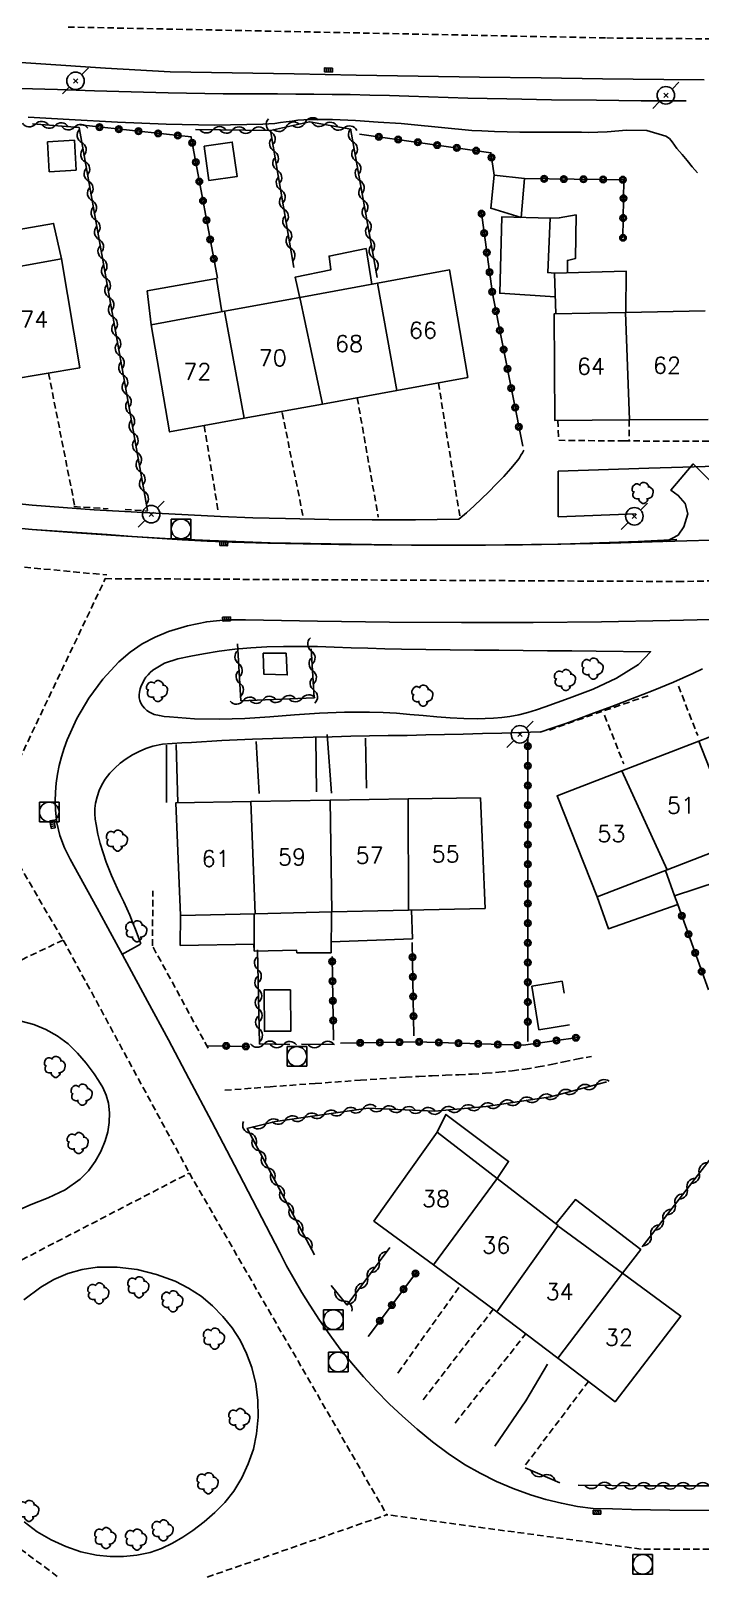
# Model space of a CAD drawing. Header units: millimetres. Extents: x 149000 to 150002, y 151999 to 153000.
# Drawn here: x 149571.6 to 149622.7, y 152000 to 152117.8 of the extents above; entities that cross this region are included whole.
import ezdxf
from ezdxf.enums import TextEntityAlignment as Align

# ---------------------------------------------------------------- set-up
doc = ezdxf.new("R2010")
doc.units = ezdxf.units.MM
doc.linetypes.add('DASHED', pattern=[0.75, 0.5, -0.25])
doc.layers.get('0').update_dxf_attribs({"linetype": 'CONTINUOUS'})
for name, color, linetype in [('W0001', 6, 'DASHED'), ('W0006', 2, 'CONTINUOUS'), ('W0008', 7, 'CONTINUOUS'), ('W0014', 7, 'CONTINUOUS'), ('W0017', 7, 'CONTINUOUS'), ('W0070', 7, 'DASHED'), ('w0101', 7, 'CONTINUOUS'), ('W0104', 1, 'CONTINUOUS'), ('W0112', 1, 'DASHED'), ('w0211', 2, 'CONTINUOUS'), ('w0300', 7, 'CONTINUOUS'), ('W0310', 3, 'CONTINUOUS'), ('w0323', 7, 'CONTINUOUS'), ('W0401', 7, 'CONTINUOUS'), ('W0420', 7, 'CONTINUOUS'), ('W0473', 7, 'CONTINUOUS'), ('W0991', 7, 'CONTINUOUS'), ('W1102', 7, 'CONTINUOUS')]:
    doc.layers.add(name, color=color, linetype=linetype)
doc.styles.get("Standard").update_dxf_attribs({"font": 'romans.shx', "width": 0.85})

# ---------------------------------------------------------------- blocks, each defined once
blk = doc.blocks.new('T401')
for p, q in [((-0.3, 0.3), (0, 0.3)), ((-0.3, -0.25), (-0.3, 0.3)), ((-0.3, 0.15), (0, 0.15)), ((-0.3, 0), (0, 0)), ((0, 0.3), (0, -0.25)), ((-0.3, -0.15), (0, -0.15)), ((-0.3, -0.25), (-0.3, -0.3)), ((-0.3, -0.3), (0, -0.3)), ((0, -0.3), (0, -0.25))]:
    blk.add_line(p, q)
blk = doc.blocks.new('T420')
for p, q in [((0.75, 0.75), (-0.75, 0.75)), ((-0.75, 0.75), (-0.75, -0.75)), ((0.75, 0.75), (0.75, -0.75)), ((0.75, -0.75), (-0.75, -0.75))]:
    blk.add_line(p, q)
blk.add_ellipse((0, 0), major_axis=(-0.53, 0.53), ratio=1, start_param=3.926991, end_param=10.210176)
blk = doc.blocks.new('T300')
for p, q in [((-0.8, 0.51), (-0.86, 0.34)), ((-0.86, 0.34), (-0.86, 0.17)), ((-0.86, 0.17), (-0.74, 0.06)), ((-0.69, 0.63), (-0.8, 0.51)), ((-0.8, -0.06), (-0.74, 0.06)), ((-0.74, 0.06), (-0.69, 0.11)), ((-0.57, 0.69), (-0.69, 0.63)), ((-0.46, 0.69), (-0.57, 0.69)), ((-0.29, 0.63), (-0.46, 0.69)), ((-0.29, 0.63), (-0.17, 0.74)), ((-0.23, 0.57), (-0.29, 0.63)), ((-0.17, 0.74), (-0.06, 0.8)), ((-0.06, 0.8), (0.06, 0.8)), ((0.06, 0.8), (0.23, 0.74)), ((0.23, 0.74), (0.34, 0.63)), ((0.34, 0.63), (0.4, 0.51)), ((0.46, 0.46), (0.34, 0.46)), ((0.4, 0.51), (0.4, 0.46)), ((0.57, 0.4), (0.46, 0.46)), ((0.57, 0.4), (0.69, 0.29)), ((0.69, 0.29), (0.74, 0.17)), ((0.74, 0.06), (0.69, -0.17)), ((0.74, 0.17), (0.74, 0.06)), ((-0.8, -0.17), (-0.8, -0.06)), ((-0.8, -0.23), (-0.8, -0.17)), ((-0.74, -0.34), (-0.8, -0.23)), ((-0.69, -0.4), (-0.74, -0.34)), ((-0.51, -0.46), (-0.69, -0.4)), ((-0.4, -0.46), (-0.51, -0.46)), ((-0.4, -0.46), (-0.34, -0.46)), ((-0.34, -0.46), (-0.34, -0.4)), ((-0.34, -0.51), (-0.34, -0.46)), ((-0.29, -0.63), (-0.34, -0.51)), ((-0.17, -0.74), (-0.29, -0.63)), ((-0.06, -0.8), (-0.17, -0.74)), ((0.06, -0.8), (-0.06, -0.8)), ((0.17, -0.74), (0.06, -0.8)), ((0.23, -0.69), (0.17, -0.74)), ((0.29, -0.46), (0.23, -0.46)), ((0.29, -0.63), (0.23, -0.69)), ((0.46, -0.4), (0.29, -0.46)), ((0.34, -0.51), (0.29, -0.63)), ((0.34, -0.51), (0.34, -0.46)), ((0.57, -0.34), (0.46, -0.4)), ((0.63, -0.29), (0.57, -0.34)), ((0.69, -0.17), (0.63, -0.29))]:
    blk.add_line(p, q)
blk = doc.blocks.new('T473')
for p, q in [((-0.166667, 0.166667), (0.166667, -0.166667)), ((-0.166667, -0.166667), (0.166667, 0.166667)), ((0.500001, 0.500001), (1.000002, 1.000002)), ((-1.000002, -1.000002), (-0.500001, -0.500001))]:
    blk.add_line(p, q)
blk.add_ellipse((0, 0), major_axis=(0.471405, 0.471405), ratio=1, start_param=5.4977871438, end_param=11.780972451)
blk = doc.blocks.new('t323o')
at = {"color": 0, "linetype": 'Continuous'}
for radius in [0.25, 0.15]:
    blk.add_circle((0, 0), radius, dxfattribs=at)
blk = doc.blocks.new('t310o')
at = {"color": 0, "linetype": 'Continuous'}
for centre, start, end in [((-0.5, 0.38), 216.8699, 323.1304), ((0.5, -0.37), 36.8699, 143.1303)]:
    blk.add_arc(centre, 0.625, start, end, dxfattribs=at)

msp = doc.modelspace()

# ---------------------------------------------------------------- linework, layer by layer
at = {"layer": 'W0001'}
for points in [[(149574.48, 152118.11), (149615.57, 152117.28), (149653.19, 152116.95), (149692.02, 152116.46), (149727.73, 152116.09), (149757.75, 152115.53)], [(149559.2, 152078.08), (149577.43, 152076.36)], [(149577.32, 152076.08), (149620.96, 152075.86), (149663.47, 152076.64), (149689.54, 152077.27), (149715.55, 152077.48), (149735.12, 152077.48)], [(149735.12, 152077.48), (149733.03, 152067.7), (149730.87, 152055.19), (149726.12, 152039.42), (149720.92, 152021.87), (149716.84, 152010.81), (149709.77, 152003.99), (149702.1, 152001), (149691.8, 152001.09), (149677.45, 152001.95), (149659.56, 152001.94), (149639.89, 152002.11), (149618.18, 152002.13), (149598.79, 152004.75)], [(149568.82, 152058.23), (149577.32, 152076.08)], [(149568.82, 152058.23), (149570.36, 152054.91), (149574.11, 152048.54)], [(149574.11, 152048.54), (149562.74, 152043.17), (149557.57, 152033.11), (149561.62, 152019.34)], [(149574.11, 152048.54), (149583.73, 152030.79)], [(149561.62, 152019.34), (149583.73, 152030.79)], [(149583.73, 152030.79), (149598.79, 152004.75)], [(149561.62, 152019.34), (149563.61, 152007.49), (149573.73, 152000)], [(149585.1, 152000), (149598.79, 152004.75)]]:
    msp.add_lwpolyline(points, dxfattribs=at)
at = {"layer": 'W0006'}
msp.add_lwpolyline([(149623.99, 152083), (149622.16, 152084.82), (149620.46, 152082.81), (149621.02, 152082.42), (149621.54, 152081.81), (149621.74, 152081.03), (149621.45, 152080.03), (149621.02, 152079.4), (149620.1, 152078.92)], dxfattribs=at)
at = {"layer": 'W0008'}
for points in [[(149678.25, 152079.95), (149673.5, 152079.91), (149668.75, 152079.87), (149664, 152079.81), (149659.25, 152079.75), (149651.21, 152079.61), (149643.17, 152079.45), (149635.13, 152079.28), (149627.1, 152079.1), (149625.28, 152079.06), (149623.47, 152079.01), (149621.66, 152078.96), (149619.85, 152078.91)], [(149570.91, 152042.35), (149571.87, 152042.1), (149572.79, 152041.72), (149573.66, 152041.24), (149574.48, 152040.64), (149575.21, 152039.93), (149575.86, 152039.16), (149576.46, 152038.35), (149576.81, 152037.84), (149577.13, 152037.3), (149577.39, 152036.73), (149577.56, 152036.11), (149577.64, 152035.38), (149577.62, 152034.65), (149577.5, 152033.93), (149577.3, 152033.23), (149576.97, 152032.42), (149576.54, 152031.66), (149576.03, 152030.96), (149575.41, 152030.33), (149574.26, 152029.51), (149572.97, 152028.9), (149571.66, 152028.39), (149570.39, 152027.84)], [(149571.11, 152021.12), (149572.4, 152022.1), (149573.4, 152022.67), (149574.45, 152023.12), (149575.56, 152023.44), (149576.7, 152023.61), (149578.23, 152023.62), (149579.74, 152023.43), (149581.22, 152023.06), (149582.65, 152022.54), (149583.67, 152022.02), (149584.62, 152021.4), (149585.49, 152020.68), (149586.29, 152019.86), (149586.99, 152018.99), (149587.6, 152018.04), (149588.1, 152017.03), (149588.49, 152015.97), (149588.79, 152014.73), (149588.96, 152013.46), (149588.98, 152012.18), (149588.86, 152010.91), (149588.61, 152009.75), (149588.22, 152008.63), (149587.72, 152007.56), (149587.11, 152006.55), (149586.44, 152005.68), (149585.68, 152004.91), (149584.85, 152004.21), (149583.99, 152003.56), (149583.23, 152003.05), (149582.44, 152002.58), (149581.61, 152002.18), (149580.74, 152001.88), (149579.73, 152001.67), (149578.71, 152001.56), (149577.68, 152001.56), (149576.66, 152001.67), (149575.46, 152001.93), (149574.3, 152002.33), (149573.18, 152002.84), (149572.12, 152003.46), (149571.13, 152004.2)]]:
    msp.add_lwpolyline(points, dxfattribs=at)
at = {"layer": 'W0014'}
for points in [[(149547.58, 152117.45), (149551.33, 152117.05), (149555.07, 152116.68), (149558.81, 152116.34), (149562.56, 152116.03), (149567.48, 152115.65), (149572.41, 152115.3), (149577.33, 152114.99), (149582.26, 152114.71)], [(149582.26, 152114.71), (149586.99, 152114.62), (149591.72, 152114.54), (149596.45, 152114.45), (149601.18, 152114.38), (149605.86, 152114.3), (149610.55, 152114.24), (149615.23, 152114.17), (149619.92, 152114.12), (149623, 152114.1)], [(149621.61, 152112.48), (149618.19, 152112.5), (149614.78, 152112.53), (149611.36, 152112.57), (149607.95, 152112.63), (149606.45, 152112.66), (149604.96, 152112.7), (149603.47, 152112.75), (149601.97, 152112.8), (149600.48, 152112.85), (149598.99, 152112.89), (149597.49, 152112.93), (149596, 152112.96), (149594.62, 152112.98), (149593.23, 152113), (149591.85, 152113), (149590.46, 152113.01), (149589.08, 152113.01), (149587.69, 152113.02), (149586.31, 152113.03), (149584.92, 152113.05), (149582.11, 152113.1), (149579.3, 152113.17), (149576.49, 152113.25), (149573.68, 152113.34), (149570.81, 152113.43)], [(149571.73, 152079.83), (149568.71, 152080.1), (149565.68, 152080.39), (149562.66, 152080.71), (149559.64, 152081.06), (149556.16, 152081.49), (149552.68, 152081.95), (149549.2, 152082.43), (149545.73, 152082.94), (149541.65, 152083.55), (149537.57, 152084.17), (149533.5, 152084.84), (149529.44, 152085.54), (149525.1, 152086.34), (149520.77, 152087.18), (149516.45, 152088.06), (149512.14, 152089.02), (149506.56, 152090.35), (149501, 152091.77)], [(149604.28, 152080.6), (149604.87, 152081.1), (149605.44, 152081.62), (149606.01, 152082.15), (149606.56, 152082.69), (149607.14, 152083.27), (149607.71, 152083.86), (149608.25, 152084.47), (149608.77, 152085.11), (149608.9, 152085.29), (149609.02, 152085.48), (149609.13, 152085.67), (149609.24, 152085.87)], [(149611.86, 152084.27), (149618.76, 152084.5), (149625.67, 152084.71), (149632.58, 152084.9), (149639.49, 152085.07), (149646.65, 152085.23), (149653.8, 152085.36), (149660.96, 152085.48), (149668.12, 152085.58)], [(149611.85, 152080.8), (149611.86, 152084.27)], [(149561.77, 152082.82), (149564.26, 152082.5), (149566.75, 152082.2), (149569.25, 152081.93), (149571.75, 152081.69), (149574.1, 152081.5), (149576.46, 152081.33), (149578.81, 152081.19), (149581.17, 152081.06), (149583.64, 152080.93), (149586.11, 152080.81), (149588.58, 152080.72), (149591.05, 152080.65), (149594.36, 152080.59), (149597.66, 152080.56), (149600.97, 152080.56), (149604.28, 152080.6)], [(149617.77, 152081.03), (149611.85, 152080.8)], [(149620.9, 152079.05), (149617.96, 152078.92), (149615.02, 152078.8), (149612.07, 152078.71), (149609.13, 152078.65), (149606.31, 152078.62), (149603.48, 152078.62), (149600.66, 152078.63), (149597.83, 152078.66), (149595.12, 152078.69), (149592.41, 152078.74), (149589.71, 152078.79), (149587, 152078.87), (149585.09, 152078.94), (149583.18, 152079.04), (149581.27, 152079.17), (149579.36, 152079.3), (149577.45, 152079.44), (149575.55, 152079.58), (149573.64, 152079.71), (149571.73, 152079.83)], [(149619.85, 152078.91), (149615.83, 152078.79), (149611.82, 152078.7), (149607.8, 152078.65), (149603.79, 152078.63), (149599.16, 152078.65), (149594.53, 152078.72), (149589.9, 152078.82), (149585.28, 152078.98), (149581.89, 152079.14), (149578.5, 152079.33), (149575.11, 152079.56), (149571.73, 152079.83)], [(149588.02, 152072.93), (149593.51, 152072.83), (149598.99, 152072.77), (149604.48, 152072.74), (149609.96, 152072.75), (149615.17, 152072.8), (149620.37, 152072.9), (149625.57, 152073.02), (149630.77, 152073.12), (149636.13, 152073.22), (149641.49, 152073.33), (149646.84, 152073.43), (149652.2, 152073.53), (149659.07, 152073.67), (149665.94, 152073.8), (149672.81, 152073.93), (149679.68, 152074.06), (149688.63, 152074.24), (149697.58, 152074.42), (149706.53, 152074.61), (149715.48, 152074.79)], [(149574.64, 152054.7), (149574.2, 152055.58), (149573.86, 152056.51), (149573.63, 152057.47), (149573.51, 152058.45), (149573.49, 152059.13), (149573.51, 152059.82), (149573.57, 152060.5), (149573.67, 152061.17), (149573.8, 152061.84), (149573.97, 152062.5), (149574.18, 152063.15), (149574.41, 152063.79), (149575.15, 152065.43), (149576.06, 152066.98), (149577.14, 152068.43), (149578.36, 152069.75), (149579.21, 152070.48), (149580.14, 152071.1), (149581.12, 152071.63), (149582.15, 152072.06), (149583.58, 152072.49), (149585.05, 152072.79), (149586.53, 152072.93), (149588.02, 152072.93)], [(149617.99, 152069.54), (149616.31, 152068.5), (149614.53, 152067.66), (149612.7, 152066.96), (149610.87, 152066.3), (149610.21, 152066.08), (149609.54, 152065.88), (149608.86, 152065.71), (149608.17, 152065.58), (149607.55, 152065.49), (149606.93, 152065.44), (149606.3, 152065.42), (149605.67, 152065.41), (149604.65, 152065.43), (149603.62, 152065.48), (149602.6, 152065.55), (149601.57, 152065.64), (149600.55, 152065.73), (149599.53, 152065.82), (149598.5, 152065.88), (149597.48, 152065.91), (149595.57, 152065.9), (149593.66, 152065.82), (149591.76, 152065.69), (149589.86, 152065.55), (149587.95, 152065.43), (149586.04, 152065.37), (149584.12, 152065.4), (149582.21, 152065.54), (149581.82, 152065.58), (149581.44, 152065.64), (149581.05, 152065.74), (149580.69, 152065.91), (149580.49, 152066.04), (149580.3, 152066.2), (149580.15, 152066.38), (149580.02, 152066.59), (149579.94, 152066.79), (149579.9, 152067), (149579.89, 152067.22), (149579.92, 152067.43), (149579.98, 152067.68), (149580.06, 152067.91), (149580.17, 152068.14), (149580.29, 152068.36), (149580.42, 152068.57), (149580.58, 152068.76), (149580.75, 152068.94), (149580.94, 152069.11), (149581.84, 152069.64), (149582.84, 152069.96), (149583.84, 152070.16), (149584.81, 152070.34), (149586.01, 152070.56), (149587.21, 152070.71), (149588.42, 152070.81), (149589.63, 152070.88), (149590.91, 152070.92), (149592.2, 152070.92), (149593.49, 152070.9), (149594.78, 152070.87), (149596.06, 152070.82), (149597.35, 152070.77), (149598.63, 152070.73), (149599.92, 152070.7), (149601.77, 152070.68), (149603.63, 152070.66), (149605.48, 152070.64), (149607.33, 152070.62), (149609.19, 152070.61), (149611.04, 152070.59), (149612.89, 152070.58), (149614.75, 152070.56)], [(149617.99, 152069.54), (149618.9, 152070.51), (149614.75, 152070.56)], [(149622.86, 152069.2), (149622.13, 152068.85), (149621.4, 152068.51), (149620.66, 152068.18), (149619.1, 152067.55), (149617.52, 152066.94), (149615.94, 152066.34), (149614.36, 152065.75), (149613.4, 152065.4), (149612.43, 152065.05), (149611.46, 152064.71), (149610.49, 152064.38)], [(149610.49, 152064.41), (149609.02, 152064.36), (149607.56, 152064.31), (149606.09, 152064.27), (149604.62, 152064.23), (149603.19, 152064.2), (149601.76, 152064.17), (149600.33, 152064.14), (149598.9, 152064.12), (149597.47, 152064.1), (149596.04, 152064.07), (149594.61, 152064.03), (149593.18, 152063.99), (149590.86, 152063.92), (149588.54, 152063.84), (149586.21, 152063.74), (149583.89, 152063.6), (149583.16, 152063.56), (149582.42, 152063.53), (149581.68, 152063.46), (149580.95, 152063.31), (149580.41, 152063.13), (149579.89, 152062.92), (149579.39, 152062.65), (149578.91, 152062.35), (149578.46, 152062.02), (149578.04, 152061.65), (149577.66, 152061.25), (149577.32, 152060.81), (149577.06, 152060.38), (149576.85, 152059.93), (149576.69, 152059.45), (149576.57, 152058.97), (149576.52, 152058.56), (149576.52, 152058.15), (149576.55, 152057.74), (149576.61, 152057.34), (149576.74, 152056.61), (149576.93, 152055.89), (149577.15, 152055.18), (149577.39, 152054.48), (149577.58, 152053.96), (149577.8, 152053.45), (149578.02, 152052.94), (149578.26, 152052.44), (149578.49, 152051.95), (149578.73, 152051.45), (149578.96, 152050.94), (149579.18, 152050.44), (149579.4, 152049.9), (149579.62, 152049.35), (149579.83, 152048.8), (149580.04, 152048.26)], [(149590.62, 152024.74), (149588.9, 152028.06), (149587.18, 152031.38), (149585.44, 152034.69), (149583.7, 152038), (149582.13, 152040.94), (149580.55, 152043.88), (149578.96, 152046.81), (149577.37, 152049.74), (149576.69, 152050.98), (149576.01, 152052.22), (149575.32, 152053.46), (149574.64, 152054.7)], [(149580.01, 152048.23), (149578.59, 152047.43)], [(149614.53, 152005.22), (149613.32, 152005.39), (149612.11, 152005.62), (149610.91, 152005.91), (149609.74, 152006.27), (149608.43, 152006.75), (149607.16, 152007.29), (149605.91, 152007.91), (149604.71, 152008.59), (149603.46, 152009.41), (149602.26, 152010.31), (149601.11, 152011.27), (149599.99, 152012.25), (149598.96, 152013.21), (149597.97, 152014.21), (149597.01, 152015.25), (149596.09, 152016.32), (149595.24, 152017.37), (149594.44, 152018.46), (149593.66, 152019.58), (149592.92, 152020.71), (149592.3, 152021.69), (149591.71, 152022.69), (149591.15, 152023.71), (149590.62, 152024.74)], [(149624.15, 152005.07), (149620.36, 152005.11), (149618.91, 152005.13), (149617.45, 152005.16), (149615.99, 152005.19), (149614.53, 152005.22)]]:
    msp.add_lwpolyline(points, dxfattribs=at)
at = {"layer": 'W0017'}
for points in [[(149581.98, 152059.03), (149581.99, 152063.38)], [(149582.73, 152063.45), (149582.85, 152058.99)], [(149589.05, 152059.71), (149588.82, 152063.68)], [(149593.38, 152063.96), (149593.42, 152059.83)], [(149594.58, 152059.74), (149594.25, 152064.2)], [(149597.25, 152060.12), (149597.16, 152063.92)], [(149607.02, 152009.97), (149609.38, 152013.43), (149611.04, 152016.23)]]:
    msp.add_lwpolyline(points, dxfattribs=at)
at = {"layer": 'W0070'}
msp.add_lwpolyline([(149586.44, 152037.09), (149589.88, 152037.36), (149593.33, 152037.61), (149596.77, 152037.86), (149600.22, 152038.09), (149601.23, 152038.15), (149602.25, 152038.2), (149603.27, 152038.24), (149604.28, 152038.28), (149605.3, 152038.33), (149606.32, 152038.39), (149607.33, 152038.47), (149608.35, 152038.58), (149609.34, 152038.71), (149610.32, 152038.87), (149611.31, 152039.06), (149612.29, 152039.26), (149613.26, 152039.46), (149614.24, 152039.65), (149614.39, 152039.68)], dxfattribs=at)
at = {"layer": 'w0101'}
for points in [[(149568.34, 152099.44), (149573.97, 152100.45), (149575.38, 152092.14)], [(149598.09, 152098.59), (149603.58, 152099.6), (149604.97, 152091.4)], [(149586.4, 152096.45), (149592.15, 152097.5)], [(149592.15, 152097.5), (149598.09, 152098.59)], [(149587.9, 152088.3), (149582.22, 152087.26), (149580.82, 152095.43), (149586.4, 152096.45)], [(149617.3, 152088.18), (149611.59, 152088.14), (149611.56, 152096.26), (149616.98, 152096.37)], [(149616.98, 152096.37), (149623.07, 152096.49)], [(149575.38, 152092.14), (149569.93, 152091.24)], [(149599.55, 152090.41), (149593.89, 152089.38)], [(149604.97, 152091.4), (149599.55, 152090.41)], [(149593.89, 152089.38), (149587.9, 152088.3)], [(149623.29, 152088.21), (149617.3, 152088.18)], [(149628.1, 152065.83), (149622.59, 152063.7)], [(149622.59, 152063.7), (149616.72, 152061.44)], [(149616.72, 152061.44), (149611.78, 152059.53), (149614.83, 152051.84), (149620.18, 152053.9)], [(149588.43, 152059.09), (149582.71, 152059), (149583.05, 152050.41), (149588.75, 152050.54)], [(149594.47, 152059.19), (149588.43, 152059.09)], [(149600.41, 152059.29), (149594.47, 152059.19)], [(149605.94, 152059.39), (149600.41, 152059.29)], [(149600.44, 152050.81), (149606.28, 152050.95), (149605.94, 152059.39)], [(149620.18, 152053.9), (149625.61, 152055.99)], [(149588.75, 152050.54), (149594.6, 152050.68)], [(149594.6, 152050.68), (149600.44, 152050.81)], [(149602.64, 152033.89), (149597.8, 152027.13), (149602.34, 152023.78)], [(149607.21, 152030.38), (149602.64, 152033.89)], [(149611.86, 152026.8), (149607.21, 152030.38)], [(149616.75, 152023.17), (149611.84, 152026.77), (149611.86, 152026.8)], [(149602.34, 152023.78), (149607.18, 152020.21)], [(149611.82, 152016.68), (149616.2, 152013.36), (149621.21, 152019.89), (149616.75, 152023.17)], [(149607.18, 152020.21), (149607.21, 152020.18), (149611.82, 152016.68)]]:
    msp.add_lwpolyline(points, dxfattribs=at)
at = {"layer": 'W0104'}
for points in [[(149574.96, 152109.48), (149572.92, 152109.36), (149573.05, 152107.09), (149575.09, 152107.21)], [(149584.85, 152109.03), (149585.22, 152106.42), (149587.38, 152106.73), (149587, 152109.35)], [(149609.03, 152103.6), (149609.28, 152106.56), (149606.98, 152106.82), (149606.71, 152104.3)], [(149591.45, 152044.76), (149591.47, 152041.61), (149589.46, 152041.59), (149589.44, 152044.74)]]:
    msp.add_lwpolyline(points, close=True, dxfattribs=at)
for points in [[(149611.63, 152097.56), (149607.4, 152097.83), (149607.55, 152103.64), (149611.24, 152103.55)], [(149611.58, 152099.36), (149611.06, 152099.4), (149611.24, 152103.55)], [(149611.24, 152103.55), (149611.94, 152103.57), (149613.22, 152103.8), (149613.19, 152100.48), (149612.56, 152100.33), (149612.56, 152099.39)], [(149573.97, 152100.45), (149573.37, 152103.15), (149567.66, 152102.15), (149567.66, 152102.12)], [(149592.2, 152097.26), (149591.81, 152099.06), (149594.51, 152099.6), (149594.38, 152100.66), (149597.21, 152101.23), (149597.64, 152098.51)], [(149580.82, 152095.43), (149580.52, 152098.01), (149585.8, 152098.95), (149586.21, 152096.41)], [(149617.01, 152096.37), (149617.04, 152099.52), (149611.58, 152099.36), (149611.67, 152096.27)], [(149589.37, 152070.4), (149589.41, 152068.8), (149591.2, 152068.75), (149591.11, 152070.39)], [(149591.11, 152070.39), (149589.37, 152070.4)], [(149620.72, 152051.9), (149620.04, 152053.85)], [(149626.49, 152053.43), (149625.76, 152053.55), (149620.72, 152051.9)], [(149620.72, 152051.9), (149620.98, 152051.24), (149615.69, 152049.4), (149614.83, 152051.84)], [(149583.05, 152050.41), (149583.03, 152048.13), (149588.65, 152048.23), (149588.67, 152047.69)], [(149588.67, 152047.69), (149588.66, 152050.54)], [(149594.54, 152047.57), (149594.55, 152048.41), (149600.74, 152048.64), (149600.66, 152050.82)], [(149594.54, 152047.57), (149594.56, 152050.67)], [(149588.67, 152047.69), (149591.91, 152047.76), (149591.93, 152047.57), (149594.54, 152047.57)], [(149612.71, 152042.08), (149610.39, 152041.7), (149609.85, 152045.02), (149612.16, 152045.4), (149612.31, 152044.5)], [(149607.21, 152030.38), (149608.07, 152031.67), (149603.29, 152035.25), (149602.64, 152033.89)], [(149616.75, 152023.17), (149618.15, 152024.95), (149613.17, 152028.77), (149611.7, 152026.93)]]:
    msp.add_lwpolyline(points, dxfattribs=at)
at = {"layer": 'W0112'}
for points in [[(149572.99, 152091.74), (149574.98, 152081.67)], [(149604.35, 152080.86), (149602.73, 152090.99)], [(149596.53, 152089.86), (149598.14, 152080.77)], [(149592.39, 152080.89), (149590.79, 152088.82)], [(149611.83, 152088.14), (149611.9, 152086.62)], [(149617.28, 152088.18), (149617.27, 152086.65)], [(149584.86, 152087.74), (149585.95, 152081.08)], [(149611.9, 152086.62), (149616.84, 152086.57), (149624.36, 152086.56)], [(149574.92, 152081.57), (149577.55, 152081.4)], [(149578.83, 152081.36), (149580.54, 152081.23)], [(149618.71, 152067.16), (149615.19, 152065.96), (149611.02, 152064.48)], [(149621.03, 152067.89), (149622.5, 152064.12)], [(149615.39, 152065.67), (149616.86, 152061.96)], [(149585.16, 152040.31), (149580.91, 152048.1), (149580.95, 152052.28)], [(149599.64, 152015.55), (149604.42, 152022.25)], [(149601.55, 152013.51), (149606.91, 152020.41)], [(149604, 152011.73), (149609.38, 152018.53)], [(149609.37, 152008.55), (149614.16, 152014.9)]]:
    msp.add_lwpolyline(points, dxfattribs=at)
at = {"layer": 'w0211'}
msp.add_lwpolyline([(149571.43, 152111.24), (149574.57, 152111.06), (149578.26, 152110.87), (149581.95, 152110.71), (149585.65, 152110.64), (149589.34, 152110.7), (149589.79, 152110.73), (149590.24, 152110.77), (149590.68, 152110.83), (149591.12, 152110.89), (149591.57, 152110.95), (149592.01, 152111.01), (149592.46, 152111.05), (149592.91, 152111.07), (149594.65, 152111.07), (149596.4, 152110.99), (149598.14, 152110.87), (149599.88, 152110.75), (149600.65, 152110.69), (149601.42, 152110.62), (149602.19, 152110.54), (149602.96, 152110.46), (149603.73, 152110.38), (149604.5, 152110.31), (149605.27, 152110.24), (149606.04, 152110.19), (149607.01, 152110.15), (149607.97, 152110.12), (149608.93, 152110.11), (149609.9, 152110.1), (149610.43, 152110.09), (149610.96, 152110.09), (149611.5, 152110.09), (149612.03, 152110.09), (149612.56, 152110.09), (149613.1, 152110.09), (149613.63, 152110.09), (149614.16, 152110.08), (149615.59, 152110.13), (149617.08, 152110.26), (149618.62, 152110.22), (149620.08, 152109.8), (149620.34, 152109.61), (149620.55, 152109.37), (149620.73, 152109.1), (149620.91, 152108.86), (149621.31, 152108.4), (149621.7, 152107.94), (149622.08, 152107.47), (149622.47, 152107)], dxfattribs=at)
at = {"layer": 'W0310'}
for points in [[(149580.54, 152081.26), (149575.32, 152110.46), (149571.76, 152110.74)], [(149589.93, 152110.24), (149592.9, 152110.9), (149596.04, 152110.32), (149596.04, 152110.23), (149598.04, 152099.02)], [(149591.7, 152099.79), (149589.93, 152110.24), (149584.2, 152110.3)], [(149593.02, 152070.73), (149593.26, 152067.01), (149587.66, 152066.78), (149587.4, 152071.1)], [(149591.38, 152040.57), (149589.07, 152040.62), (149588.93, 152047.79)], [(149594.8, 152040.58), (149592.28, 152040.61)], [(149588.12, 152034.17), (149590.3, 152034.71), (149597.37, 152035.73), (149602.45, 152035.51), (149606.36, 152035.87), (149611.26, 152036.6), (149615.46, 152037.7), (149615.53, 152037.71)], [(149593.27, 152024.56), (149588.15, 152034.17)], [(149618.25, 152025.16), (149624.16, 152032.76), (149628.25, 152006.94), (149618.55, 152006.95), (149613.39, 152007.01)], [(149599.01, 152025.12), (149595.77, 152020.74), (149595.74, 152020.74), (149594.54, 152022.21)], [(149611.98, 152007.18), (149609.33, 152008.33)]]:
    msp.add_lwpolyline(points, dxfattribs=at)
at = {"layer": 'w0323'}
for points in [[(149575.4, 152110.65), (149583.87, 152109.74), (149583.87, 152109.69), (149585.87, 152098.97)], [(149606.98, 152106.82), (149606.73, 152108.53), (149596.7, 152109.96)], [(149609.28, 152106.56), (149616.86, 152106.48), (149616.8, 152102.05)], [(149609.15, 152086.17), (149606.85, 152097.82), (149605.98, 152104.13)], [(149609.54, 152063.99), (149609.55, 152040.82)], [(149620.98, 152051.24), (149623.31, 152044.74)], [(149600.73, 152048.35), (149600.85, 152041.23)], [(149594.61, 152047.3), (149594.71, 152040.91)], [(149613.54, 152041.15), (149609.21, 152040.53), (149601.02, 152040.79), (149595.26, 152040.68)], [(149588.3, 152040.43), (149585.04, 152040.49)], [(149597.36, 152018.33), (149601.08, 152023.27)]]:
    msp.add_lwpolyline(points, dxfattribs=at)
at = {"layer": 'W1102'}
for points in [[(149593.89, 152089.38), (149592.15, 152097.5)], [(149598.09, 152098.59), (149599.55, 152090.41)], [(149586.4, 152096.45), (149587.9, 152088.3)], [(149617.3, 152088.18), (149616.98, 152096.37)], [(149625.61, 152055.99), (149622.59, 152063.7)], [(149616.72, 152061.44), (149620.18, 152053.9)], [(149588.43, 152059.09), (149588.75, 152050.54)], [(149594.47, 152059.19), (149594.6, 152050.68)], [(149600.41, 152059.29), (149600.44, 152050.81)], [(149607.21, 152030.38), (149602.34, 152023.78)], [(149611.86, 152026.8), (149607.18, 152020.21)], [(149611.82, 152016.68), (149616.75, 152023.17)]]:
    msp.add_lwpolyline(points, dxfattribs=at)

# ---------------------------------------------------------------- block references
at = {"layer": 'w0300'}
for p in [(149618.36, 152082.61), (149614.54, 152069.22), (149581.33, 152067.51), (149612.44, 152068.35), (149601.56, 152067.16), (149578.26, 152056.12), (149579.74, 152049.21), (149573.53, 152038.88), (149575.57, 152036.76), (149575.28, 152033.07), (149576.85, 152021.61), (149579.89, 152022.09), (149582.49, 152021.01), (149585.66, 152018.17), (149587.59, 152012.04), (149585.18, 152007.15), (149571.5, 152005.04), (149577.37, 152002.97), (149579.73, 152002.86), (149581.75, 152003.55)]:
    msp.add_blockref('T300', p, dxfattribs=at)
at = {"layer": 'W0310'}
for p, rotation in [((149571.99, 152110.72), 175.4484996901011), ((149573.49, 152110.61), 175.4484996901011), ((149574.98, 152110.49), 175.4484996901011), ((149585.53, 152110.29), 179.380069859221), ((149587.03, 152110.27), 179.380069859221), ((149588.53, 152110.26), 179.380069859221), ((149589.94, 152110.14), 99.60364594076856), ((149591.11, 152110.51), 12.59215632325168), ((149592.57, 152110.83), 12.59215632325168), ((149594.05, 152110.69), 349.4243633684253), ((149595.52, 152110.41), 349.4243633684253), ((149575.52, 152109.32), 100.1355372766128), ((149590.19, 152108.67), 99.60364594076856), ((149596.2, 152109.36), 280.1289164291478), ((149575.79, 152107.84), 100.1355372766128), ((149590.44, 152107.19), 99.60364594076856), ((149596.46, 152107.88), 280.1289164291478), ((149576.05, 152106.36), 100.1355372766128), ((149596.72, 152106.41), 280.1289164291478), ((149576.31, 152104.89), 100.1355372766128), ((149590.7, 152105.71), 99.60364594076856), ((149596.99, 152104.93), 280.1289164291478), ((149590.95, 152104.23), 99.60364594076856), ((149576.58, 152103.41), 100.1355372766128), ((149591.2, 152102.75), 99.60364594076856), ((149597.25, 152103.45), 280.1289164291478), ((149576.84, 152101.93), 100.1355372766128), ((149591.45, 152101.27), 99.60364594076856), ((149597.51, 152101.98), 280.1289164291478), ((149577.11, 152100.46), 100.1355372766128), ((149597.78, 152100.5), 280.1289164291478), ((149577.37, 152098.98), 100.1355372766128), ((149577.63, 152097.5), 100.1355372766128), ((149577.9, 152096.03), 100.1355372766128), ((149578.16, 152094.55), 100.1355372766128), ((149578.43, 152093.07), 100.1355372766128), ((149578.69, 152091.6), 100.1355372766128), ((149578.95, 152090.12), 100.1355372766128), ((149579.22, 152088.64), 100.1355372766128), ((149579.48, 152087.17), 100.1355372766128), ((149579.75, 152085.69), 100.1355372766128), ((149580.01, 152084.21), 100.1355372766128), ((149580.27, 152082.74), 100.1355372766128), ((149593.03, 152070.57), 273.5648399700294), ((149587.49, 152069.6), 93.33769967551946), ((149593.13, 152069.07), 273.5648399700294), ((149587.58, 152068.11), 93.33769967551946), ((149593.22, 152067.58), 273.5648399700294), ((149587.83, 152066.79), 182.3220829276213), ((149589.33, 152066.85), 182.3220829276213), ((149590.83, 152066.91), 182.3220829276213), ((149592.32, 152066.97), 182.3220829276213), ((149588.96, 152046.29), 91.11829204215576), ((149588.99, 152044.79), 91.11829204215576), ((149589.02, 152043.29), 91.11829204215576), ((149589.05, 152041.79), 91.11829204215576), ((149589.4, 152040.61), 178.7093255801132), ((149590.9, 152040.58), 178.7093255801132), ((149593.78, 152040.59), 179.3873556088501), ((149613.33, 152037.15), 14.64199972529439), ((149614.78, 152037.52), 14.64199972529439), ((149607.44, 152036.03), 8.524472011104846), ((149608.93, 152036.25), 8.524472011104846), ((149610.41, 152036.48), 8.524472011104846), ((149611.88, 152036.77), 14.64199972529439), ((149589.57, 152034.53), 14.09191245758041), ((149591.04, 152034.82), 8.22194242231933), ((149592.53, 152035.03), 8.22194242231933), ((149594.01, 152035.25), 8.22194242231933), ((149595.5, 152035.46), 8.22194242231933), ((149596.98, 152035.68), 8.22194242231933), ((149598.48, 152035.68), 357.4174027316066), ((149599.98, 152035.62), 357.4174027316066), ((149601.47, 152035.55), 357.4174027316066), ((149602.97, 152035.55), 5.3263554059934), ((149604.47, 152035.69), 5.3263554059934), ((149605.96, 152035.83), 5.3263554059934), ((149588.33, 152033.83), 118.0932356160238), ((149589.03, 152032.5), 118.0932356160238), ((149589.74, 152031.18), 118.0932356160238), ((149622.62, 152030.78), 52.13546320425433), ((149590.45, 152029.86), 118.0932356160238), ((149621.7, 152029.6), 52.13546320425433), ((149591.15, 152028.53), 118.0932356160238), ((149620.78, 152028.41), 52.13546320425433), ((149591.86, 152027.21), 118.0932356160238), ((149619.86, 152027.23), 52.13546320425433), ((149592.57, 152025.89), 118.0932356160238), ((149618.94, 152026.04), 52.13546320425433), ((149598.19, 152024.01), 233.4498581212796), ((149597.3, 152022.81), 233.4498581212796), ((149596.41, 152021.6), 233.4498581212796), ((149595.49, 152021.05), 129.1494233757912), ((149610.71, 152007.73), 156.6866929346787), ((149614.89, 152006.99), 179.4226202166254), ((149616.39, 152006.97), 179.4226202166254), ((149617.89, 152006.96), 179.4226202166254), ((149619.39, 152006.95), 179.8995433936788), ((149620.89, 152006.95), 179.8995433936788), ((149622.39, 152006.95), 179.8995433936788)]:
    msp.add_blockref('t310o', p, dxfattribs=dict(at, rotation=rotation))
at = {"layer": 'w0323'}
for p, rotation in [((149576.87, 152110.49), 353.8835403606928), ((149578.36, 152110.33), 353.8835403606928), ((149579.85, 152110.17), 353.8835403606928), ((149581.34, 152110.01), 353.8835403606928), ((149582.84, 152109.85), 353.8835403606928), ((149583.94, 152109.29), 280.5547965409357), ((149598.18, 152109.75), 171.8666999797815), ((149599.66, 152109.54), 171.8666999797815), ((149601.15, 152109.33), 171.8666999797815), ((149602.63, 152109.12), 171.8666999797815), ((149584.22, 152107.81), 280.5547965409357), ((149604.12, 152108.9), 171.8666999797815), ((149605.6, 152108.69), 171.8666999797815), ((149606.78, 152108.17), 98.40151123647499), ((149584.49, 152106.34), 280.5547965409357), ((149610.78, 152106.54), 359.4252464121614), ((149612.28, 152106.53), 359.4252464121614), ((149613.78, 152106.51), 359.4252464121614), ((149615.28, 152106.5), 359.4252464121614), ((149616.78, 152106.48), 359.4252464121614), ((149584.77, 152104.87), 280.5547965409357), ((149616.84, 152105.06), 269.3011478069169), ((149585.04, 152103.39), 280.5547965409357), ((149606.02, 152103.89), 97.77772484076438), ((149616.82, 152103.56), 269.3011478069169), ((149585.32, 152101.92), 280.5547965409357), ((149606.22, 152102.4), 97.77772484076438), ((149616.8, 152102.06), 269.3011478069169), ((149606.42, 152100.92), 97.77772484076438), ((149585.59, 152100.44), 280.5547965409357), ((149606.63, 152099.43), 97.77772484076438), ((149606.83, 152097.94), 97.77772484076438), ((149607.11, 152096.47), 101.2011257840795), ((149607.4, 152095), 101.2011257840795), ((149607.7, 152093.53), 101.2011257840795), ((149607.99, 152092.06), 101.2011257840795), ((149608.28, 152090.59), 101.2011257840795), ((149608.57, 152089.11), 101.2011257840795), ((149608.86, 152087.64), 101.2011257840795), ((149609.54, 152063.32), 270.0395689022209), ((149609.54, 152061.82), 270.0395689022209), ((149609.54, 152060.32), 270.0395689022209), ((149609.54, 152058.82), 270.0395689022209), ((149609.54, 152057.32), 270.0395689022209), ((149609.54, 152055.82), 270.0395689022209), ((149609.54, 152054.32), 270.0395689022209), ((149609.54, 152052.82), 270.0395689022209), ((149609.54, 152051.32), 270.0395689022209), ((149621.29, 152050.39), 289.7044822748606), ((149609.54, 152049.82), 270.0395689022209), ((149621.79, 152048.98), 289.7044822748606), ((149609.55, 152048.32), 270.0395689022209), ((149594.62, 152046.91), 270.9063895659686), ((149600.75, 152047.23), 271.0060742261956), ((149609.55, 152046.82), 270.0395689022209), ((149622.3, 152047.56), 289.7044822748606), ((149594.64, 152045.41), 270.9063895659686), ((149600.77, 152045.73), 271.0060742261956), ((149622.8, 152046.15), 289.7044822748606), ((149600.8, 152044.23), 271.0060742261956), ((149609.55, 152045.32), 270.0395689022209), ((149594.67, 152043.91), 270.9063895659686), ((149609.55, 152043.82), 270.0395689022209), ((149594.69, 152042.41), 270.9063895659686), ((149600.82, 152042.73), 271.0060742261956), ((149609.55, 152042.32), 270.0395689022209), ((149596.76, 152040.71), 181.0841136539967), ((149598.26, 152040.74), 181.0841136539967), ((149599.76, 152040.77), 181.0841136539967), ((149601.25, 152040.78), 178.1767105445146), ((149602.75, 152040.74), 178.1767105445146), ((149604.25, 152040.69), 178.1767105445146), ((149610.24, 152040.68), 188.1857798181329), ((149611.72, 152040.89), 188.1857798181329), ((149613.21, 152041.1), 188.1857798181329), ((149586.54, 152040.47), 178.9097883351733), ((149588.04, 152040.44), 178.9097883351733), ((149605.75, 152040.64), 178.1767105445146), ((149607.25, 152040.59), 178.1767105445146), ((149608.75, 152040.54), 178.1767105445146), ((149600.97, 152023.13), 53.02074878471509), ((149600.07, 152021.93), 53.02074878471509), ((149599.17, 152020.73), 53.02074878471509), ((149598.26, 152019.53), 53.02074878471509)]:
    msp.add_blockref('t323o', p, dxfattribs=dict(at, rotation=rotation))
at = {"layer": 'W0401'}
for p, rotation in [((149594.34, 152114.69), 269.0099479149501), ((149586.36, 152078.89), 87.92782920559952), ((149586.57, 152072.85), 272.5697946990366), ((149573.44, 152057.39), 10.44578077038135), ((149614.82, 152005.09), 88.63308721853836)]:
    msp.add_blockref('T401', p, dxfattribs=dict(at, rotation=rotation))
at = {"layer": 'W0420'}
for p in [(149583.1, 152079.87), (149573.04, 152058.3), (149591.93, 152039.67), (149594.72, 152019.61), (149595.08, 152016.39), (149618.31, 152000.97)]:
    msp.add_blockref('T420', p, dxfattribs=at)
at = {"layer": 'W0473'}
for p in [(149575.05, 152114.01), (149620.07, 152112.91), (149580.82, 152080.99), (149617.67, 152080.83), (149608.94, 152064.22)]:
    msp.add_blockref('T473', p, dxfattribs=at)

# ---------------------------------------------------------------- texts
at = {"layer": 'W0991'}
for s, p in [('74', (149571.9, 152095.84)), ('66', (149601.54, 152095.01)), ('68', (149595.91, 152093.99)), ('70', (149590.09, 152092.9)), ('64', (149614.36, 152092.26)), ('62', (149620.16, 152092.33)), ('72', (149584.34, 152091.86)), ('51', (149621.22, 152058.8)), ('53', (149615.92, 152056.64)), ('61', (149585.74, 152054.75)), ('59', (149591.56, 152054.87)), ('57', (149597.48, 152054.99)), ('55', (149603.27, 152055.1)), ('38', (149602.54, 152028.83)), ('36', (149607.13, 152025.29)), ('34', (149611.97, 152021.74)), ('32', (149616.49, 152018.26))]:
    msp.add_text(s, height=1.25, dxfattribs=at).set_placement(p, align=Align.MIDDLE_CENTER)

doc.saveas('drawing.dxf')
